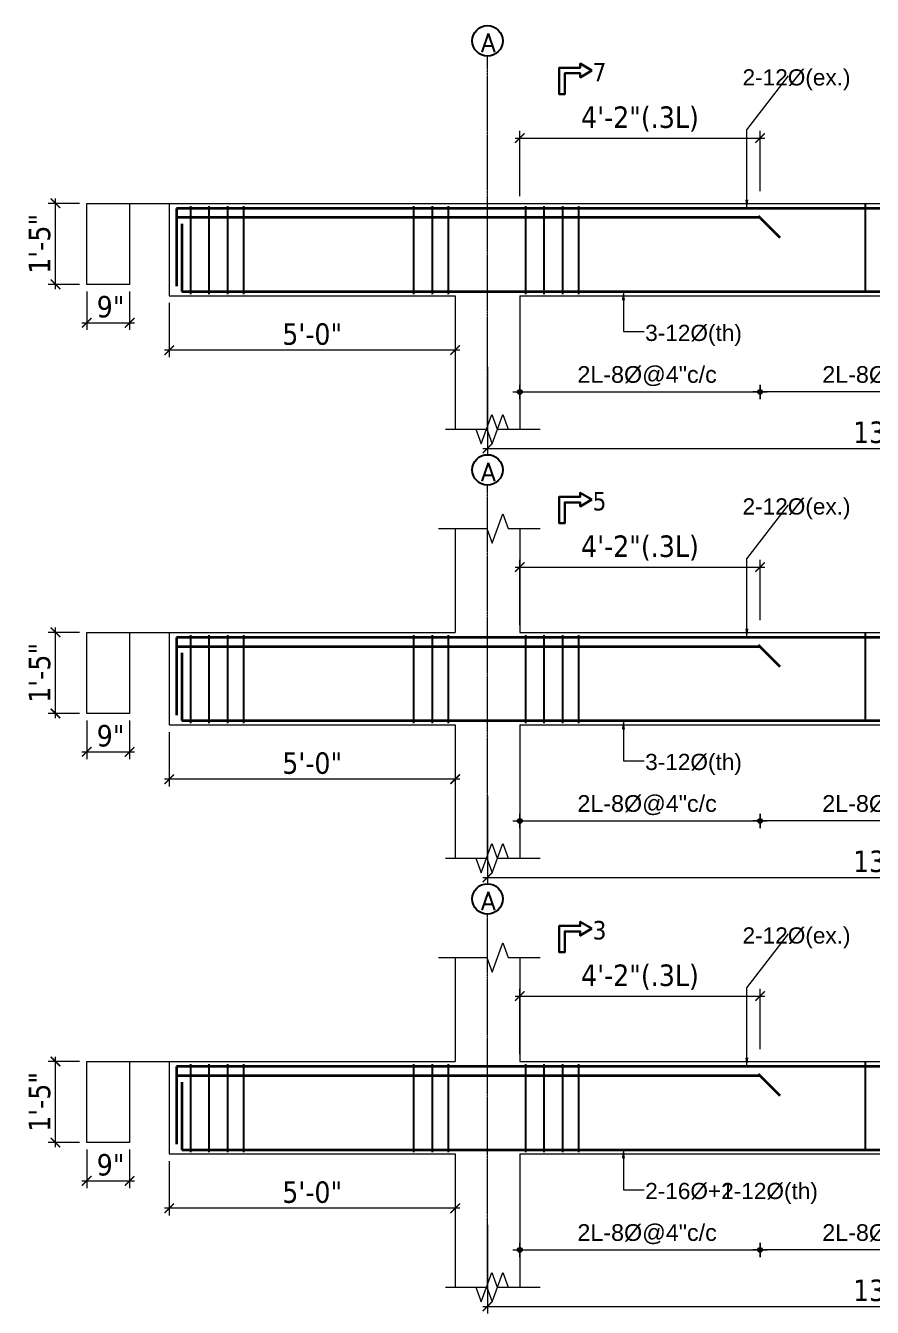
# Model space of a CAD drawing. Header units: inches. Extents: x 130993 to 274375, y -5108 to 103559.
# Drawn here: x 177094 to 177449, y 48585 to 49123 of the extents above; entities that cross this region are included whole.
import ezdxf

# ---------------------------------------------------------------- set-up
doc = ezdxf.new("R2010")
doc.units = ezdxf.units.IN
doc.header["$MEASUREMENT"] = 0
doc.header["$PDMODE"] = 2
doc.header["$PDSIZE"] = -3
doc.linetypes.add('CENTER2', pattern=[1.125, 0.75, -0.125, 0.125, -0.125])
for name, color, linetype, lineweight in [('Cen line', 5, 'CENTER2', 9), ('DIM', 5, 'Continuous', 9), ('DIMENSION', 142, 'Continuous', 20), ('HATCH', 9, 'Continuous', 9), ('LINE', 1, 'Continuous', 15), ('PLAN Stairs', 156, 'Continuous', 25), ('REN-1', 7, 'Continuous', 35), ('TEXT', 181, 'Continuous', 13), ('wall', 1, 'Continuous', 30)]:
    doc.layers.add(name, color=color, linetype=linetype, lineweight=lineweight)
doc.layers.add('STIRRUPS', color=7, linetype='Continuous')
doc.layers.add('T-TEXT', color=1, linetype='Continuous')
doc.styles.add('Arial', font='arial.ttf', dxfattribs={"width": 0.8, "height": 200})
doc.styles.add('ramon', font='arial.ttf', dxfattribs={"height": 7})
doc.styles.get("Standard").update_dxf_attribs({"font": 'txt.shx', "height": 6})
doc.styles.add('TAHOMA', font='tahoma.ttf', dxfattribs={"height": 9})
doc.dimstyles.new('1-4', dxfattribs={"dimscale": 0, "dimtxt": 8, "dimasz": 4, "dimexe": 3, "dimexo": 3, "dimgap": 2, "dimtad": 1, "dimdec": 0, "dimlfac": 0.5, "dimzin": 3, "dimdsep": 46, "dimlunit": 4, "dimtxsty": 'TAHOMA', "dimblk1": 'ARCHTICK', "dimblk2": 'ARCHTICK', "dimsah": 1, "dimcen": 0, "dimdle": 2, "dimclrd": 6, "dimclre": 6, "dimclrt": 7, "dimadec": 0, "dimazin": 0, "dimtfac": 0.333333, "dimtdec": 0, "dimtmove": 1, "dimatfit": 2, "dimfxl": 1, "dimtolj": 1, "dimtzin": 0, "dimlwd": -1, "dimlwe": -1, "dimarcsym": 0})
doc.dimstyles.new('s4', dxfattribs={"dimtxt": 6, "dimasz": 2, "dimexe": 6, "dimexo": 18, "dimgap": 1.9375, "dimtad": 1, "dimdec": 0, "dimlfac": 0.5, "dimzin": 3, "dimdsep": 46, "dimlunit": 4, "dimtxsty": 'ramon', "dimblk": 'dot 2', "dimcen": 0.09375, "dimse1": 1, "dimse2": 1, "dimclrd": 1, "dimclre": 1, "dimclrt": 256, "dimadec": 0, "dimazin": 0, "dimtfac": 0.75, "dimtdec": 0, "dimtix": 1, "dimtmove": 1, "dimatfit": 3, "dimldrblk": 'DOT', "dimfxl": 1, "dimtolj": 1, "dimtzin": 0, "dimlwd": 9, "dimlwe": 9, "dimarcsym": 0})

# ---------------------------------------------------------------- blocks, each defined once
blk = doc.blocks.new('_ArchTick')
at = {"color": 0, "linetype": 'ByBlock', "const_width": 0.15}
blk.add_lwpolyline([(-0.5, -0.5), (0.5, 0.5)], dxfattribs=at)
blk = doc.blocks.new('*D944')
at = {"layer": 'Defpoints', "color": 0}
for p in [(177287.5, 48622.61), (177619.09, 48622.61), (177619.09, 48585.42)]:
    blk.add_point(p, dxfattribs=at)
at = {"layer": 'DIMENSION', "color": 6}
for p, q in [((177287.5, 48619.61), (177287.5, 48582.42)), ((177619.09, 48619.61), (177619.09, 48582.42)), ((177285.5, 48585.42), (177621.09, 48585.42))]:
    blk.add_line(p, q, dxfattribs=at)
at = {"layer": 'DIMENSION', "color": 6, "xscale": 4, "yscale": 4, "zscale": 4, "rotation": 180}
blk.add_blockref('_ArchTick', (177287.5, 48585.42), dxfattribs=at)
at = {"layer": 'DIMENSION', "color": 6, "xscale": 4, "yscale": 4, "zscale": 4}
blk.add_blockref('_ArchTick', (177619.09, 48585.42), dxfattribs=at)
at = {"layer": 'DIMENSION', "color": 7, "insert": (177460.29, 48592.11), "char_height": 9, "attachment_point": 5, "style": 'TAHOMA'}
blk.add_mtext('\\A1;13\'-10"', dxfattribs=at)
blk = doc.blocks.new('*D946')
at = {"layer": 'Defpoints', "color": 0}
for p in [(177401.92, 48715.63), (177301.08, 48688.23), (177401.92, 48690.33)]:
    blk.add_point(p, dxfattribs=at)
at = {"layer": 'DIM', "color": 6}
for p, q in [((177299.08, 48715.63), (177403.92, 48715.63)), ((177301.08, 48691.23), (177301.08, 48718.63)), ((177401.92, 48693.33), (177401.92, 48718.63))]:
    blk.add_line(p, q, dxfattribs=at)
at = {"layer": 'DIM', "color": 6, "xscale": 4, "yscale": 4, "zscale": 4, "rotation": 180}
blk.add_blockref('_ArchTick', (177301.08, 48715.63), dxfattribs=at)
at = {"layer": 'DIM', "color": 6, "xscale": 4, "yscale": 4, "zscale": 4}
blk.add_blockref('_ArchTick', (177401.92, 48715.63), dxfattribs=at)
at = {"layer": 'DIM', "color": 7, "insert": (177351.5, 48723.58), "char_height": 9, "attachment_point": 5, "style": 'TAHOMA'}
blk.add_mtext('\\A1;4\'-2"(.3L)', dxfattribs=at)
blk = doc.blocks.new('*D959')
at = {"layer": 'Defpoints', "color": 0}
for p in [(177106.15, 48688.23), (177119.29, 48688.23), (177119.29, 48654.23)]:
    blk.add_point(p, dxfattribs=at)
at = {"layer": 'DIM', "color": 6}
for p, q in [((177116.29, 48688.23), (177103.15, 48688.23)), ((177106.15, 48652.23), (177106.15, 48690.23)), ((177116.29, 48654.23), (177103.15, 48654.23))]:
    blk.add_line(p, q, dxfattribs=at)
at = {"layer": 'DIM', "color": 6, "xscale": 4, "yscale": 4, "zscale": 4}
for p, rotation in [((177106.15, 48688.23), 90), ((177106.15, 48654.23), 270)]:
    blk.add_blockref('_ArchTick', p, dxfattribs=dict(at, rotation=rotation))
at = {"layer": 'DIM', "color": 7, "insert": (177099.54, 48671.23), "char_height": 9, "attachment_point": 5, "rotation": 90, "style": 'TAHOMA'}
blk.add_mtext('\\A1;1\'-5"', dxfattribs=at)
blk = doc.blocks.new('*D960')
at = {"layer": 'Defpoints', "color": 0}
for p in [(177119.29, 48654.23), (177137.29, 48654.23), (177137.29, 48638.11)]:
    blk.add_point(p, dxfattribs=at)
at = {"layer": 'DIM', "color": 6}
for p, q in [((177119.29, 48651.23), (177119.29, 48635.11)), ((177137.29, 48651.23), (177137.29, 48635.11)), ((177117.29, 48638.11), (177139.29, 48638.11))]:
    blk.add_line(p, q, dxfattribs=at)
at = {"layer": 'DIM', "color": 6, "xscale": 4, "yscale": 4, "zscale": 4, "rotation": 180}
blk.add_blockref('_ArchTick', (177119.29, 48638.11), dxfattribs=at)
at = {"layer": 'DIM', "color": 6, "xscale": 4, "yscale": 4, "zscale": 4}
blk.add_blockref('_ArchTick', (177137.29, 48638.11), dxfattribs=at)
at = {"layer": 'DIM', "color": 7, "insert": (177129.29, 48644.79), "char_height": 9, "attachment_point": 5, "style": 'TAHOMA'}
blk.add_mtext('\\A1;9"', dxfattribs=at)
blk = doc.blocks.new('dot1')
at = {"layer": 'HATCH'}
h = blk.add_hatch(color=256, dxfattribs=at)
edge = h.paths.add_edge_path()
edge.add_arc((0, 0), 1, 0, 360)
for p, q in [((3, 0), (-3, 0)), ((0, 3), (0, -3))]:
    blk.add_line(p, q, dxfattribs=at)
blk.add_circle((0, 0), 1, dxfattribs=at)
blk = doc.blocks.new('dot 2')
at = {"layer": 'HATCH', "xscale": 0.5, "yscale": 0.5, "zscale": 0.5}
blk.add_blockref('dot1', (0, 0), dxfattribs=at)
blk = doc.blocks.new('*D950')
at = {"layer": 'Defpoints', "color": 0}
for p in [(177401.92, 48686.8), (177301.08, 48650.11), (177401.92, 48609.14)]:
    blk.add_point(p, dxfattribs=at)
at = {"layer": 'PLAN Stairs', "color": 1, "lineweight": 9}
blk.add_line((177303.08, 48609.14), (177399.92, 48609.14), dxfattribs=at)
at = {"layer": 'PLAN Stairs', "color": 1, "lineweight": 9, "xscale": 2, "yscale": 2, "zscale": 2, "rotation": 180}
blk.add_blockref('dot 2', (177301.08, 48609.14), dxfattribs=at)
at = {"layer": 'PLAN Stairs', "color": 1, "lineweight": 9, "xscale": 2, "yscale": 2, "zscale": 2}
blk.add_blockref('dot 2', (177401.92, 48609.14), dxfattribs=at)
at = {"layer": 'PLAN Stairs', "insert": (177354.5, 48615.74), "char_height": 7, "attachment_point": 5, "style": 'ramon'}
blk.add_mtext('\\A1;2L-8%%C@4"c/c', dxfattribs=at)
blk = doc.blocks.new('_Dot')
at = {"color": 0, "linetype": 'ByBlock', "lineweight": -2}
blk.add_line((-0.5, 0), (-1, 0), dxfattribs=at)
at = {"color": 0, "linetype": 'ByBlock', "const_width": 0.5}
blk.add_lwpolyline([(-0.25, 0, 1), (0.25, 0, 1)], format="xyb", close=True, dxfattribs=at)
blk = doc.blocks.new('*D951')
at = {"layer": 'Defpoints', "color": 0}
for p in [(177401.92, 48686.8), (177504.66, 48686.8), (177401.92, 48609.14)]:
    blk.add_point(p, dxfattribs=at)
at = {"layer": 'PLAN Stairs', "color": 1, "lineweight": 9}
blk.add_line((177502.66, 48609.14), (177403.92, 48609.14), dxfattribs=at)
at = {"layer": 'PLAN Stairs', "color": 1, "lineweight": 9, "xscale": 2, "yscale": 2, "zscale": 2, "rotation": 180}
blk.add_blockref('dot 2', (177401.92, 48609.14), dxfattribs=at)
at = {"layer": 'PLAN Stairs', "color": 1, "lineweight": 9, "xscale": 2, "yscale": 2, "zscale": 2}
blk.add_blockref('dot 2', (177504.66, 48609.14), dxfattribs=at)
at = {"layer": 'PLAN Stairs', "insert": (177457.29, 48615.74), "char_height": 7, "attachment_point": 5, "style": 'ramon'}
blk.add_mtext('\\A1;2L-8%%C@6"c/c', dxfattribs=at)
blk = doc.blocks.new('*D964')
at = {"layer": 'Defpoints', "color": 0}
for p in [(177287.5, 48802.61), (177619.09, 48802.61), (177619.09, 48765.42)]:
    blk.add_point(p, dxfattribs=at)
at = {"layer": 'DIMENSION', "color": 6}
for p, q in [((177287.5, 48799.61), (177287.5, 48762.42)), ((177619.09, 48799.61), (177619.09, 48762.42)), ((177285.5, 48765.42), (177621.09, 48765.42))]:
    blk.add_line(p, q, dxfattribs=at)
at = {"layer": 'DIMENSION', "color": 6, "xscale": 4, "yscale": 4, "zscale": 4, "rotation": 180}
blk.add_blockref('_ArchTick', (177287.5, 48765.42), dxfattribs=at)
at = {"layer": 'DIMENSION', "color": 6, "xscale": 4, "yscale": 4, "zscale": 4}
blk.add_blockref('_ArchTick', (177619.09, 48765.42), dxfattribs=at)
at = {"layer": 'DIMENSION', "color": 7, "insert": (177460.29, 48772.11), "char_height": 9, "attachment_point": 5, "style": 'TAHOMA'}
blk.add_mtext('\\A1;13\'-10"', dxfattribs=at)
blk = doc.blocks.new('*D966')
at = {"layer": 'Defpoints', "color": 0}
for p in [(177401.92, 48895.63), (177401.92, 48870.33), (177301.08, 48868.23)]:
    blk.add_point(p, dxfattribs=at)
at = {"layer": 'DIM', "color": 6}
for p, q in [((177301.08, 48871.23), (177301.08, 48898.63)), ((177401.92, 48873.33), (177401.92, 48898.63)), ((177299.08, 48895.63), (177403.92, 48895.63))]:
    blk.add_line(p, q, dxfattribs=at)
at = {"layer": 'DIM', "color": 6, "xscale": 4, "yscale": 4, "zscale": 4, "rotation": 180}
blk.add_blockref('_ArchTick', (177301.08, 48895.63), dxfattribs=at)
at = {"layer": 'DIM', "color": 6, "xscale": 4, "yscale": 4, "zscale": 4}
blk.add_blockref('_ArchTick', (177401.92, 48895.63), dxfattribs=at)
at = {"layer": 'DIM', "color": 7, "insert": (177351.5, 48903.58), "char_height": 9, "attachment_point": 5, "style": 'TAHOMA'}
blk.add_mtext('\\A1;4\'-2"(.3L)', dxfattribs=at)
blk = doc.blocks.new('*D979')
at = {"layer": 'Defpoints', "color": 0}
for p in [(177106.15, 48868.23), (177119.29, 48868.23), (177119.29, 48834.23)]:
    blk.add_point(p, dxfattribs=at)
at = {"layer": 'DIM', "color": 6}
for p, q in [((177106.15, 48832.23), (177106.15, 48870.23)), ((177116.29, 48868.23), (177103.15, 48868.23)), ((177116.29, 48834.23), (177103.15, 48834.23))]:
    blk.add_line(p, q, dxfattribs=at)
at = {"layer": 'DIM', "color": 6, "xscale": 4, "yscale": 4, "zscale": 4}
for p, rotation in [((177106.15, 48868.23), 90), ((177106.15, 48834.23), 270)]:
    blk.add_blockref('_ArchTick', p, dxfattribs=dict(at, rotation=rotation))
at = {"layer": 'DIM', "color": 7, "insert": (177099.54, 48851.23), "char_height": 9, "attachment_point": 5, "rotation": 90, "style": 'TAHOMA'}
blk.add_mtext('\\A1;1\'-5"', dxfattribs=at)
blk = doc.blocks.new('*D980')
at = {"layer": 'Defpoints', "color": 0}
for p in [(177119.29, 48834.23), (177137.29, 48834.23), (177137.29, 48818.11)]:
    blk.add_point(p, dxfattribs=at)
at = {"layer": 'DIM', "color": 6}
for p, q in [((177119.29, 48831.23), (177119.29, 48815.11)), ((177137.29, 48831.23), (177137.29, 48815.11)), ((177117.29, 48818.11), (177139.29, 48818.11))]:
    blk.add_line(p, q, dxfattribs=at)
at = {"layer": 'DIM', "color": 6, "xscale": 4, "yscale": 4, "zscale": 4, "rotation": 180}
blk.add_blockref('_ArchTick', (177119.29, 48818.11), dxfattribs=at)
at = {"layer": 'DIM', "color": 6, "xscale": 4, "yscale": 4, "zscale": 4}
blk.add_blockref('_ArchTick', (177137.29, 48818.11), dxfattribs=at)
at = {"layer": 'DIM', "color": 7, "insert": (177129.29, 48824.79), "char_height": 9, "attachment_point": 5, "style": 'TAHOMA'}
blk.add_mtext('\\A1;9"', dxfattribs=at)
blk = doc.blocks.new('*D970')
at = {"layer": 'Defpoints', "color": 0}
for p in [(177401.92, 48866.8), (177301.08, 48830.11), (177401.92, 48789.14)]:
    blk.add_point(p, dxfattribs=at)
at = {"layer": 'PLAN Stairs', "color": 1, "lineweight": 9}
blk.add_line((177303.08, 48789.14), (177399.92, 48789.14), dxfattribs=at)
at = {"layer": 'PLAN Stairs', "color": 1, "lineweight": 9, "xscale": 2, "yscale": 2, "zscale": 2, "rotation": 180}
blk.add_blockref('dot 2', (177301.08, 48789.14), dxfattribs=at)
at = {"layer": 'PLAN Stairs', "color": 1, "lineweight": 9, "xscale": 2, "yscale": 2, "zscale": 2}
blk.add_blockref('dot 2', (177401.92, 48789.14), dxfattribs=at)
at = {"layer": 'PLAN Stairs', "insert": (177354.5, 48795.74), "char_height": 7, "attachment_point": 5, "style": 'ramon'}
blk.add_mtext('\\A1;2L-8%%C@4"c/c', dxfattribs=at)
blk = doc.blocks.new('*D971')
at = {"layer": 'Defpoints', "color": 0}
for p in [(177401.92, 48866.8), (177504.66, 48866.8), (177401.92, 48789.14)]:
    blk.add_point(p, dxfattribs=at)
at = {"layer": 'PLAN Stairs', "color": 1, "lineweight": 9}
blk.add_line((177502.66, 48789.14), (177403.92, 48789.14), dxfattribs=at)
at = {"layer": 'PLAN Stairs', "color": 1, "lineweight": 9, "xscale": 2, "yscale": 2, "zscale": 2, "rotation": 180}
blk.add_blockref('dot 2', (177401.92, 48789.14), dxfattribs=at)
at = {"layer": 'PLAN Stairs', "color": 1, "lineweight": 9, "xscale": 2, "yscale": 2, "zscale": 2}
blk.add_blockref('dot 2', (177504.66, 48789.14), dxfattribs=at)
at = {"layer": 'PLAN Stairs', "insert": (177457.29, 48795.74), "char_height": 7, "attachment_point": 5, "style": 'ramon'}
blk.add_mtext('\\A1;2L-8%%C@6"c/c', dxfattribs=at)
blk = doc.blocks.new('*D984')
at = {"layer": 'Defpoints', "color": 0}
for p in [(177287.5, 48982.61), (177619.09, 48982.61), (177619.09, 48945.42)]:
    blk.add_point(p, dxfattribs=at)
at = {"layer": 'DIMENSION', "color": 6}
for p, q in [((177287.5, 48979.61), (177287.5, 48942.42)), ((177619.09, 48979.61), (177619.09, 48942.42)), ((177285.5, 48945.42), (177621.09, 48945.42))]:
    blk.add_line(p, q, dxfattribs=at)
at = {"layer": 'DIMENSION', "color": 6, "xscale": 4, "yscale": 4, "zscale": 4, "rotation": 180}
blk.add_blockref('_ArchTick', (177287.5, 48945.42), dxfattribs=at)
at = {"layer": 'DIMENSION', "color": 6, "xscale": 4, "yscale": 4, "zscale": 4}
blk.add_blockref('_ArchTick', (177619.09, 48945.42), dxfattribs=at)
at = {"layer": 'DIMENSION', "color": 7, "insert": (177460.29, 48952.11), "char_height": 9, "attachment_point": 5, "style": 'TAHOMA'}
blk.add_mtext('\\A1;13\'-10"', dxfattribs=at)
blk = doc.blocks.new('*D986')
at = {"layer": 'Defpoints', "color": 0}
for p in [(177401.92, 49075.63), (177301.08, 49048.23), (177401.92, 49050.33)]:
    blk.add_point(p, dxfattribs=at)
at = {"layer": 'DIM', "color": 6}
for p, q in [((177299.08, 49075.63), (177403.92, 49075.63)), ((177301.08, 49051.23), (177301.08, 49078.63)), ((177401.92, 49053.33), (177401.92, 49078.63))]:
    blk.add_line(p, q, dxfattribs=at)
at = {"layer": 'DIM', "color": 6, "xscale": 4, "yscale": 4, "zscale": 4, "rotation": 180}
blk.add_blockref('_ArchTick', (177301.08, 49075.63), dxfattribs=at)
at = {"layer": 'DIM', "color": 6, "xscale": 4, "yscale": 4, "zscale": 4}
blk.add_blockref('_ArchTick', (177401.92, 49075.63), dxfattribs=at)
at = {"layer": 'DIM', "color": 7, "insert": (177351.5, 49083.58), "char_height": 9, "attachment_point": 5, "style": 'TAHOMA'}
blk.add_mtext('\\A1;4\'-2"(.3L)', dxfattribs=at)
blk = doc.blocks.new('*D999')
at = {"layer": 'Defpoints', "color": 0}
for p in [(177106.15, 49048.23), (177119.29, 49048.23), (177119.29, 49014.23)]:
    blk.add_point(p, dxfattribs=at)
at = {"layer": 'DIM', "color": 6}
for p, q in [((177116.29, 49048.23), (177103.15, 49048.23)), ((177106.15, 49012.23), (177106.15, 49050.23)), ((177116.29, 49014.23), (177103.15, 49014.23))]:
    blk.add_line(p, q, dxfattribs=at)
at = {"layer": 'DIM', "color": 6, "xscale": 4, "yscale": 4, "zscale": 4}
for p, rotation in [((177106.15, 49048.23), 90), ((177106.15, 49014.23), 270)]:
    blk.add_blockref('_ArchTick', p, dxfattribs=dict(at, rotation=rotation))
at = {"layer": 'DIM', "color": 7, "insert": (177099.54, 49031.23), "char_height": 9, "attachment_point": 5, "rotation": 90, "style": 'TAHOMA'}
blk.add_mtext('\\A1;1\'-5"', dxfattribs=at)
blk = doc.blocks.new('*D1000')
at = {"layer": 'Defpoints', "color": 0}
for p in [(177119.29, 49014.23), (177137.29, 49014.23), (177137.29, 48998.11)]:
    blk.add_point(p, dxfattribs=at)
at = {"layer": 'DIM', "color": 6}
for p, q in [((177119.29, 49011.23), (177119.29, 48995.11)), ((177137.29, 49011.23), (177137.29, 48995.11)), ((177117.29, 48998.11), (177139.29, 48998.11))]:
    blk.add_line(p, q, dxfattribs=at)
at = {"layer": 'DIM', "color": 6, "xscale": 4, "yscale": 4, "zscale": 4, "rotation": 180}
blk.add_blockref('_ArchTick', (177119.29, 48998.11), dxfattribs=at)
at = {"layer": 'DIM', "color": 6, "xscale": 4, "yscale": 4, "zscale": 4}
blk.add_blockref('_ArchTick', (177137.29, 48998.11), dxfattribs=at)
at = {"layer": 'DIM', "color": 7, "insert": (177129.29, 49004.79), "char_height": 9, "attachment_point": 5, "style": 'TAHOMA'}
blk.add_mtext('\\A1;9"', dxfattribs=at)
blk = doc.blocks.new('*D990')
at = {"layer": 'Defpoints', "color": 0}
for p in [(177401.92, 49046.8), (177301.08, 49010.11), (177401.92, 48969.14)]:
    blk.add_point(p, dxfattribs=at)
at = {"layer": 'PLAN Stairs', "color": 1, "lineweight": 9}
blk.add_line((177303.08, 48969.14), (177399.92, 48969.14), dxfattribs=at)
at = {"layer": 'PLAN Stairs', "color": 1, "lineweight": 9, "xscale": 2, "yscale": 2, "zscale": 2, "rotation": 180}
blk.add_blockref('dot 2', (177301.08, 48969.14), dxfattribs=at)
at = {"layer": 'PLAN Stairs', "color": 1, "lineweight": 9, "xscale": 2, "yscale": 2, "zscale": 2}
blk.add_blockref('dot 2', (177401.92, 48969.14), dxfattribs=at)
at = {"layer": 'PLAN Stairs', "insert": (177354.5, 48975.74), "char_height": 7, "attachment_point": 5, "style": 'ramon'}
blk.add_mtext('\\A1;2L-8%%C@4"c/c', dxfattribs=at)
blk = doc.blocks.new('*D991')
at = {"layer": 'Defpoints', "color": 0}
for p in [(177401.92, 49046.8), (177504.66, 49046.8), (177401.92, 48969.14)]:
    blk.add_point(p, dxfattribs=at)
at = {"layer": 'PLAN Stairs', "color": 1, "lineweight": 9}
blk.add_line((177502.66, 48969.14), (177403.92, 48969.14), dxfattribs=at)
at = {"layer": 'PLAN Stairs', "color": 1, "lineweight": 9, "xscale": 2, "yscale": 2, "zscale": 2, "rotation": 180}
blk.add_blockref('dot 2', (177401.92, 48969.14), dxfattribs=at)
at = {"layer": 'PLAN Stairs', "color": 1, "lineweight": 9, "xscale": 2, "yscale": 2, "zscale": 2}
blk.add_blockref('dot 2', (177504.66, 48969.14), dxfattribs=at)
at = {"layer": 'PLAN Stairs', "insert": (177457.29, 48975.74), "char_height": 7, "attachment_point": 5, "style": 'ramon'}
blk.add_mtext('\\A1;2L-8%%C@6"c/c', dxfattribs=at)
blk = doc.blocks.new('*D1008')
at = {"layer": 'Defpoints', "color": 0}
for p in [(177153.92, 48649.43), (177273.92, 48649.43), (177153.92, 48626.63)]:
    blk.add_point(p, dxfattribs=at)
at = {"layer": 'DIMENSION', "color": 6}
for p, q in [((177153.92, 48646.43), (177153.92, 48623.63)), ((177273.92, 48646.43), (177273.92, 48623.63)), ((177275.92, 48626.63), (177151.92, 48626.63))]:
    blk.add_line(p, q, dxfattribs=at)
at = {"layer": 'DIMENSION', "color": 6, "xscale": 4, "yscale": 4, "zscale": 4, "rotation": 180}
blk.add_blockref('_ArchTick', (177153.92, 48626.63), dxfattribs=at)
at = {"layer": 'DIMENSION', "color": 6, "xscale": 4, "yscale": 4, "zscale": 4}
blk.add_blockref('_ArchTick', (177273.92, 48626.63), dxfattribs=at)
at = {"layer": 'DIMENSION', "color": 7, "insert": (177213.92, 48633.32), "char_height": 9, "attachment_point": 5, "style": 'TAHOMA'}
blk.add_mtext('\\A1;5\'-0"', dxfattribs=at)
blk = doc.blocks.new('*D1009')
at = {"layer": 'Defpoints', "color": 0}
for p in [(177153.92, 48829.43), (177273.92, 48829.43), (177153.92, 48806.63)]:
    blk.add_point(p, dxfattribs=at)
at = {"layer": 'DIMENSION', "color": 6}
for p, q in [((177153.92, 48826.43), (177153.92, 48803.63)), ((177273.92, 48826.43), (177273.92, 48803.63)), ((177275.92, 48806.63), (177151.92, 48806.63))]:
    blk.add_line(p, q, dxfattribs=at)
at = {"layer": 'DIMENSION', "color": 6, "xscale": 4, "yscale": 4, "zscale": 4, "rotation": 180}
blk.add_blockref('_ArchTick', (177153.92, 48806.63), dxfattribs=at)
at = {"layer": 'DIMENSION', "color": 6, "xscale": 4, "yscale": 4, "zscale": 4}
blk.add_blockref('_ArchTick', (177273.92, 48806.63), dxfattribs=at)
at = {"layer": 'DIMENSION', "color": 7, "insert": (177213.92, 48813.32), "char_height": 9, "attachment_point": 5, "style": 'TAHOMA'}
blk.add_mtext('\\A1;5\'-0"', dxfattribs=at)
blk = doc.blocks.new('*D1010')
at = {"layer": 'Defpoints', "color": 0}
for p in [(177153.92, 49009.43), (177273.92, 49009.43), (177153.92, 48986.63)]:
    blk.add_point(p, dxfattribs=at)
at = {"layer": 'DIMENSION', "color": 6}
for p, q in [((177153.92, 49006.43), (177153.92, 48983.63)), ((177273.92, 49006.43), (177273.92, 48983.63)), ((177275.92, 48986.63), (177151.92, 48986.63))]:
    blk.add_line(p, q, dxfattribs=at)
at = {"layer": 'DIMENSION', "color": 6, "xscale": 4, "yscale": 4, "zscale": 4, "rotation": 180}
blk.add_blockref('_ArchTick', (177153.92, 48986.63), dxfattribs=at)
at = {"layer": 'DIMENSION', "color": 6, "xscale": 4, "yscale": 4, "zscale": 4}
blk.add_blockref('_ArchTick', (177273.92, 48986.63), dxfattribs=at)
at = {"layer": 'DIMENSION', "color": 7, "insert": (177213.92, 48993.32), "char_height": 9, "attachment_point": 5, "style": 'TAHOMA'}
blk.add_mtext('\\A1;5\'-0"', dxfattribs=at)

msp = doc.modelspace()

# ---------------------------------------------------------------- linework, layer by layer
at = {"layer": 'Cen line'}
for p, q in [((177287.5, 48953.69), (177287.5, 49110.37)), ((177287.5, 48773.69), (177287.5, 48930.37)), ((177287.5, 48593.69), (177287.5, 48750.37))]:
    msp.add_line(p, q, dxfattribs=at)
at = {"layer": 'DIMENSION'}
for points in [[(177119.29, 49048.23), (177137.29, 49048.23), (177137.29, 49014.23), (177119.29, 49014.23), (177119.29, 49048.23)], [(177119.29, 48868.23), (177137.29, 48868.23), (177137.29, 48834.23), (177119.29, 48834.23), (177119.29, 48868.23)], [(177119.29, 48688.23), (177137.29, 48688.23), (177137.29, 48654.23), (177119.29, 48654.23), (177119.29, 48688.23)]]:
    msp.add_lwpolyline(points, dxfattribs=at)
at = {"layer": 'HATCH'}
for p, q in [((177284.81, 48947.32), (177289.3, 48959.66)), ((177289.3, 48959.66), (177291.55, 48953.49)), ((177289.44, 48947.32), (177293.93, 48959.66)), ((177293.93, 48959.66), (177296.18, 48953.49)), ((177282.57, 48953.49), (177284.81, 48947.32)), ((177287.2, 48953.49), (177289.44, 48947.32)), ((177289.44, 48905.63), (177293.93, 48917.97)), ((177289.44, 48905.63), (177293.93, 48917.97)), ((177293.93, 48917.97), (177296.18, 48911.8)), ((177293.93, 48917.97), (177296.18, 48911.8)), ((177287.2, 48911.8), (177289.44, 48905.63)), ((177287.2, 48911.8), (177289.44, 48905.63)), ((177284.81, 48767.32), (177289.3, 48779.66)), ((177289.3, 48779.66), (177291.55, 48773.49)), ((177289.44, 48767.32), (177293.93, 48779.66)), ((177293.93, 48779.66), (177296.18, 48773.49)), ((177282.57, 48773.49), (177284.81, 48767.32)), ((177287.2, 48773.49), (177289.44, 48767.32)), ((177289.44, 48725.63), (177293.93, 48737.97)), ((177289.44, 48725.63), (177293.93, 48737.97)), ((177293.93, 48737.97), (177296.18, 48731.8)), ((177293.93, 48737.97), (177296.18, 48731.8)), ((177287.2, 48731.8), (177289.44, 48725.63)), ((177287.2, 48731.8), (177289.44, 48725.63)), ((177284.81, 48587.32), (177289.3, 48599.66)), ((177289.3, 48599.66), (177291.55, 48593.49)), ((177289.44, 48587.32), (177293.93, 48599.66)), ((177293.93, 48599.66), (177296.18, 48593.49)), ((177282.57, 48593.49), (177284.81, 48587.32)), ((177287.2, 48593.49), (177289.44, 48587.32))]:
    msp.add_line(p, q, dxfattribs=at)
at = {"layer": 'HATCH', "linetype": 'Continuous'}
for points in [[(177269.84, 48953.49), (177287.2, 48953.49)], [(177271.03, 48953.49), (177282.57, 48953.49)], [(177291.55, 48953.49), (177305.04, 48953.49)], [(177296.18, 48953.49), (177309.67, 48953.49)], [(177267.01, 48911.8), (177287.2, 48911.8)], [(177269.84, 48911.8), (177287.2, 48911.8)], [(177296.18, 48911.8), (177309.67, 48911.8)], [(177296.18, 48911.8), (177309.67, 48911.8)], [(177269.84, 48773.49), (177287.2, 48773.49)], [(177271.03, 48773.49), (177282.57, 48773.49)], [(177291.55, 48773.49), (177305.04, 48773.49)], [(177296.18, 48773.49), (177309.67, 48773.49)], [(177267.01, 48731.8), (177287.2, 48731.8)], [(177269.84, 48731.8), (177287.2, 48731.8)], [(177296.18, 48731.8), (177309.67, 48731.8)], [(177296.18, 48731.8), (177309.67, 48731.8)], [(177269.84, 48593.49), (177287.2, 48593.49)], [(177271.03, 48593.49), (177282.57, 48593.49)], [(177291.55, 48593.49), (177305.04, 48593.49)], [(177296.18, 48593.49), (177309.67, 48593.49)]]:
    msp.add_lwpolyline(points, dxfattribs=at)
at = {"layer": 'LINE'}
for p, q in [((177137.29, 49048.23), (177153.92, 49048.23)), ((177137.29, 49048.23), (177153.92, 49048.23)), ((177153.92, 49048.23), (177287.5, 49048.23)), ((177153.92, 49048.23), (177153.92, 49009.43)), ((177153.92, 49048.23), (177153.92, 49009.43)), ((177287.5, 49048.23), (178259.85, 49048.23)), ((177153.92, 49009.43), (177273.92, 49009.43)), ((177273.92, 49009.43), (177273.92, 48953.49)), ((177273.92, 49009.43), (177273.92, 48953.49)), ((177301.08, 49009.43), (177605.51, 49009.43)), ((177301.08, 49009.43), (177301.08, 48953.49)), ((177301.08, 49009.43), (177301.08, 48953.49)), ((177273.92, 48911.8), (177273.92, 48868.23)), ((177273.92, 48911.8), (177273.92, 48868.23)), ((177301.08, 48911.8), (177301.08, 48868.23)), ((177301.08, 48911.8), (177301.08, 48868.23)), ((177137.29, 48868.23), (177153.92, 48868.23)), ((177137.29, 48868.23), (177153.92, 48868.23)), ((177153.92, 48868.23), (177273.92, 48868.23)), ((177153.92, 48868.23), (177153.92, 48829.43)), ((177153.92, 48868.23), (177153.92, 48829.43)), ((177301.08, 48868.23), (177605.51, 48868.23)), ((177153.92, 48829.43), (177273.92, 48829.43)), ((177273.92, 48829.43), (177273.92, 48773.49)), ((177273.92, 48829.43), (177273.92, 48773.49)), ((177301.08, 48829.43), (177605.51, 48829.43)), ((177301.08, 48829.43), (177301.08, 48773.49)), ((177301.08, 48829.43), (177301.08, 48773.49)), ((177273.92, 48731.8), (177273.92, 48688.23)), ((177273.92, 48731.8), (177273.92, 48688.23)), ((177301.08, 48731.8), (177301.08, 48688.23)), ((177301.08, 48731.8), (177301.08, 48688.23)), ((177137.29, 48688.23), (177153.92, 48688.23)), ((177137.29, 48688.23), (177153.92, 48688.23)), ((177153.92, 48688.23), (177273.92, 48688.23)), ((177153.92, 48688.23), (177153.92, 48649.43)), ((177153.92, 48688.23), (177153.92, 48649.43)), ((177301.08, 48688.23), (177605.51, 48688.23)), ((177153.92, 48649.43), (177273.92, 48649.43)), ((177273.92, 48649.43), (177273.92, 48593.49)), ((177273.92, 48649.43), (177273.92, 48593.49)), ((177301.08, 48649.43), (177605.51, 48649.43)), ((177301.08, 48649.43), (177301.08, 48593.49)), ((177301.08, 48649.43), (177301.08, 48593.49))]:
    msp.add_line(p, q, dxfattribs=at)
at = {"layer": 'REN-1'}
for p, q in [((177156.9, 49046.12), (177156.9, 49013.51)), ((177287.5, 49046.12), (177156.9, 49046.12)), ((177287.5, 49042.24), (177156.9, 49042.24)), ((177629.68, 49046.12), (177287.5, 49046.12)), ((177401.92, 49042.24), (177287.5, 49042.24)), ((177410.39, 49033.77), (177401.27, 49042.88)), ((177159.17, 49039.59), (177159.17, 49011.21)), ((177159.17, 49011.21), (177287.5, 49011.21)), ((177287.5, 49011.21), (177627.41, 49011.21)), ((177287.5, 48866.12), (177156.9, 48866.12)), ((177156.9, 48866.12), (177156.9, 48833.51)), ((177629.68, 48866.12), (177287.5, 48866.12)), ((177287.5, 48862.24), (177156.9, 48862.24)), ((177159.17, 48859.59), (177159.17, 48831.21)), ((177401.92, 48862.24), (177287.5, 48862.24)), ((177410.39, 48853.77), (177401.27, 48862.88)), ((177159.17, 48831.21), (177287.5, 48831.21)), ((177287.5, 48831.21), (177627.41, 48831.21)), ((177287.5, 48686.12), (177156.9, 48686.12)), ((177156.9, 48686.12), (177156.9, 48653.51)), ((177287.5, 48682.24), (177156.9, 48682.24)), ((177629.68, 48686.12), (177287.5, 48686.12)), ((177401.92, 48682.24), (177287.5, 48682.24)), ((177410.39, 48673.77), (177401.27, 48682.88)), ((177159.17, 48679.59), (177159.17, 48651.21)), ((177159.17, 48651.21), (177287.5, 48651.21)), ((177287.5, 48651.21), (177627.41, 48651.21))]:
    msp.add_line(p, q, dxfattribs=at)
at = {"layer": 'STIRRUPS'}
for p, q in [((177162.82, 49047.05), (177162.82, 49010.18)), ((177170.58, 49047.05), (177170.58, 49010.18)), ((177178.34, 49047.05), (177178.34, 49010.18)), ((177185.13, 49047.05), (177185.13, 49010.18)), ((177256.51, 49047.05), (177256.51, 49010.18)), ((177264.27, 49047.05), (177264.27, 49010.18)), ((177271.06, 49047.05), (177271.06, 49010.18)), ((177303.41, 49047.05), (177303.41, 49010.18)), ((177311.17, 49047.05), (177311.17, 49010.18)), ((177318.93, 49047.05), (177318.93, 49010.18)), ((177325.72, 49047.05), (177325.72, 49010.18)), ((177446.1, 49047.73), (177446.1, 49010.86)), ((177162.82, 48867.05), (177162.82, 48830.18)), ((177170.58, 48867.05), (177170.58, 48830.18)), ((177178.34, 48867.05), (177178.34, 48830.18)), ((177185.13, 48867.05), (177185.13, 48830.18)), ((177256.51, 48867.05), (177256.51, 48830.18)), ((177264.27, 48867.05), (177264.27, 48830.18)), ((177271.06, 48867.05), (177271.06, 48830.18)), ((177303.41, 48867.05), (177303.41, 48830.18)), ((177311.17, 48867.05), (177311.17, 48830.18)), ((177318.93, 48867.05), (177318.93, 48830.18)), ((177325.72, 48867.05), (177325.72, 48830.18)), ((177446.1, 48867.73), (177446.1, 48830.86)), ((177162.82, 48687.05), (177162.82, 48650.18)), ((177170.58, 48687.05), (177170.58, 48650.18)), ((177178.34, 48687.05), (177178.34, 48650.18)), ((177185.13, 48687.05), (177185.13, 48650.18)), ((177256.51, 48687.05), (177256.51, 48650.18)), ((177264.27, 48687.05), (177264.27, 48650.18)), ((177271.06, 48687.05), (177271.06, 48650.18)), ((177303.41, 48687.05), (177303.41, 48650.18)), ((177311.17, 48687.05), (177311.17, 48650.18)), ((177318.93, 48687.05), (177318.93, 48650.18)), ((177325.72, 48687.05), (177325.72, 48650.18)), ((177446.1, 48687.73), (177446.1, 48650.86))]:
    msp.add_line(p, q, dxfattribs=at)
at = {"layer": 'T-TEXT', "ltscale": 0.5}
for centre in [(177287.5, 49116.41), (177287.5, 49116.41), (177287.5, 49116.41), (177287.5, 49116.41), (177287.5, 48936.41), (177287.5, 48936.41), (177287.5, 48936.41), (177287.5, 48936.41), (177287.5, 48756.41), (177287.5, 48756.41), (177287.5, 48756.41), (177287.5, 48756.41)]:
    msp.add_circle(centre, 6.38, dxfattribs=at)
at = {"layer": 'wall'}
for points in [[(177331.31, 49103.95), (177326.45, 49106.84), (177326.45, 49105.12), (177317.6, 49105.12), (177317.6, 49094.01), (177319.93, 49094.01), (177319.93, 49102.79), (177326.45, 49102.79), (177326.45, 49101.06)], [(177331.31, 48923.95), (177326.45, 48926.84), (177326.45, 48925.12), (177317.6, 48925.12), (177317.6, 48914.01), (177319.93, 48914.01), (177319.93, 48922.79), (177326.45, 48922.79), (177326.45, 48921.06)], [(177331.31, 48743.95), (177326.45, 48746.84), (177326.45, 48745.12), (177317.6, 48745.12), (177317.6, 48734.01), (177319.93, 48734.01), (177319.93, 48742.79), (177326.45, 48742.79), (177326.45, 48741.06)]]:
    msp.add_lwpolyline(points, close=True, dxfattribs=at)

# ---------------------------------------------------------------- texts
at = {"layer": 'DIMENSION', "style": 'TAHOMA'}
for s, p in [('7', (177331.59, 49099.4)), ('5', (177331.59, 48919.4)), ('3', (177331.59, 48739.4))]:
    msp.add_text(s, height=7.76, dxfattribs=at).set_placement(p)
at = {"layer": 'T-TEXT', "ltscale": 0.5, "char_height": 7.76, "width": 8.73, "attachment_point": 2}
for insert in [(177287.75, 49119.43), (177287.75, 48939.43), (177287.75, 48759.43)]:
    msp.add_mtext('{\\C1;A}', dxfattribs=dict(at, insert=insert))
at = {"layer": 'TEXT', "style": 'Arial'}
for s, p in [('2-12%%C(ex.)', (177394.57, 49097.69)), ('3-12%%C(th)', (177353.7, 48990.49)), ('2-12%%C(ex.)', (177394.57, 48917.69)), ('3-12%%C(th)', (177353.7, 48810.49)), ('2-12%%C(ex.)', (177394.57, 48737.69)), ('2-16%%C+1-12%%C(th)', (177353.7, 48630.49)), ('2-16%%C+2-12%%C(th)', (177353.7, 48630.49))]:
    msp.add_text(s, height=6.79, dxfattribs=at).set_placement(p)

# ---------------------------------------------------------------- dimensions: what is measured, and where the dimension line sits
at = {"layer": 'DIM'}
for base, p1, p2, picture, middle in [((177401.92, 49075.63), (177301.08, 49048.23), (177401.92, 49050.33), '*D986', (177351.5, 49075.63)), ((177401.92, 48895.63), (177301.08, 48868.23), (177401.92, 48870.33), '*D966', (177351.5, 48895.63)), ((177401.92, 48715.63), (177301.08, 48688.23), (177401.92, 48690.33), '*D946', (177351.5, 48715.63))]:
    dim = msp.add_linear_dim(base=base, p1=p1, p2=p2, text='<>(.3L)', dimstyle='1-4', override={"dimscale": 1}, dxfattribs=at)
    dim.commit()
    dim.dimension.update_dxf_attribs({"geometry": picture, "text_midpoint": middle, "dimtype": 160})
for base, p1, p2, picture, middle in [((177106.15, 49048.23), (177119.29, 49014.23), (177119.29, 49048.23), '*D999', (177099.54, 49031.23)), ((177106.15, 48868.23), (177119.29, 48834.23), (177119.29, 48868.23), '*D979', (177099.54, 48851.23)), ((177106.15, 48688.23), (177119.29, 48654.23), (177119.29, 48688.23), '*D959', (177099.54, 48671.23))]:
    dim = msp.add_linear_dim(base=base, p1=p1, p2=p2, angle=90, dimstyle='1-4', override={"dimscale": 1}, dxfattribs=at)
    dim.commit()
    dim.dimension.update_dxf_attribs({"geometry": picture, "text_midpoint": middle})
for base, p1, p2, picture, middle in [((177137.29, 48998.11), (177119.29, 49014.23), (177137.29, 49014.23), '*D1000', (177129.29, 48998.11)), ((177137.29, 48818.11), (177119.29, 48834.23), (177137.29, 48834.23), '*D980', (177129.29, 48818.11)), ((177137.29, 48638.11), (177119.29, 48654.23), (177137.29, 48654.23), '*D960', (177129.29, 48638.11))]:
    dim = msp.add_linear_dim(base=base, p1=p1, p2=p2, dimstyle='1-4', override={"dimscale": 1}, dxfattribs=at)
    dim.commit()
    dim.dimension.update_dxf_attribs({"geometry": picture, "text_midpoint": middle, "dimtype": 160})
at = {"layer": 'DIMENSION'}
for base, p1, p2, picture, middle in [((177153.92, 48986.63), (177273.92, 49009.43), (177153.92, 49009.43), '*D1010', (177213.92, 48993.32)), ((177153.92, 48806.63), (177273.92, 48829.43), (177153.92, 48829.43), '*D1009', (177213.92, 48813.32)), ((177153.92, 48626.63), (177273.92, 48649.43), (177153.92, 48649.43), '*D1008', (177213.92, 48633.32))]:
    dim = msp.add_linear_dim(base=base, p1=p1, p2=p2, dimstyle='1-4', override={"dimscale": 1}, dxfattribs=at)
    dim.commit()
    dim.dimension.update_dxf_attribs({"geometry": picture, "text_midpoint": middle})
for base, p1, p2, picture, middle in [((177619.09, 48945.42), (177287.5, 48982.61), (177619.09, 48982.61), '*D984', (177460.29, 48945.42)), ((177619.09, 48765.42), (177287.5, 48802.61), (177619.09, 48802.61), '*D964', (177460.29, 48765.42)), ((177619.09, 48585.42), (177287.5, 48622.61), (177619.09, 48622.61), '*D944', (177460.29, 48585.42))]:
    dim = msp.add_linear_dim(base=base, p1=p1, p2=p2, dimstyle='1-4', override={"dimscale": 1}, dxfattribs=at)
    dim.commit()
    dim.dimension.update_dxf_attribs({"geometry": picture, "text_midpoint": middle, "dimtype": 160})
at = {"layer": 'PLAN Stairs'}
for base, p1, p2, text, picture, middle in [((177401.92, 48969.14), (177301.08, 49010.11), (177401.92, 49046.8), '2L-8%%C@4"c/c', '*D990', (177354.5, 48969.14)), ((177401.92, 48969.14), (177504.66, 49046.8), (177401.92, 49046.8), '2L-8%%C@6"c/c', '*D991', (177457.29, 48969.14)), ((177401.92, 48789.14), (177301.08, 48830.11), (177401.92, 48866.8), '2L-8%%C@4"c/c', '*D970', (177354.5, 48789.14)), ((177401.92, 48789.14), (177504.66, 48866.8), (177401.92, 48866.8), '2L-8%%C@6"c/c', '*D971', (177457.29, 48789.14)), ((177401.92, 48609.14), (177301.08, 48650.11), (177401.92, 48686.8), '2L-8%%C@4"c/c', '*D950', (177354.5, 48609.14)), ((177401.92, 48609.14), (177504.66, 48686.8), (177401.92, 48686.8), '2L-8%%C@6"c/c', '*D951', (177457.29, 48609.14))]:
    dim = msp.add_linear_dim(base=base, p1=p1, p2=p2, text=text, dimstyle='s4', dxfattribs=at)
    dim.commit()
    dim.dimension.update_dxf_attribs({"geometry": picture, "text_midpoint": middle, "dimtype": 160})

# ---------------------------------------------------------------- leaders
at = {"layer": 'DIM'}
for points in [[(177396.37, 49045.83), (177396.37, 49079.14), (177413.83, 49101.71)], [(177344.57, 49011.57), (177344.57, 48994.4), (177353.27, 48994.4)], [(177396.37, 48865.83), (177396.37, 48899.14), (177413.83, 48921.71)], [(177344.57, 48831.57), (177344.57, 48814.4), (177353.27, 48814.4)], [(177396.37, 48685.83), (177396.37, 48719.14), (177413.83, 48741.71)], [(177344.57, 48651.57), (177344.57, 48634.4), (177353.27, 48634.4)], [(177344.57, 48651.57), (177344.57, 48634.4), (177353.27, 48634.4)]]:
    msp.add_leader(points, dimstyle='1-4', override={"dimscale": 1, "dimtad": 0, "dimfxl": 3}, dxfattribs=at)

doc.saveas('drawing.dxf')
